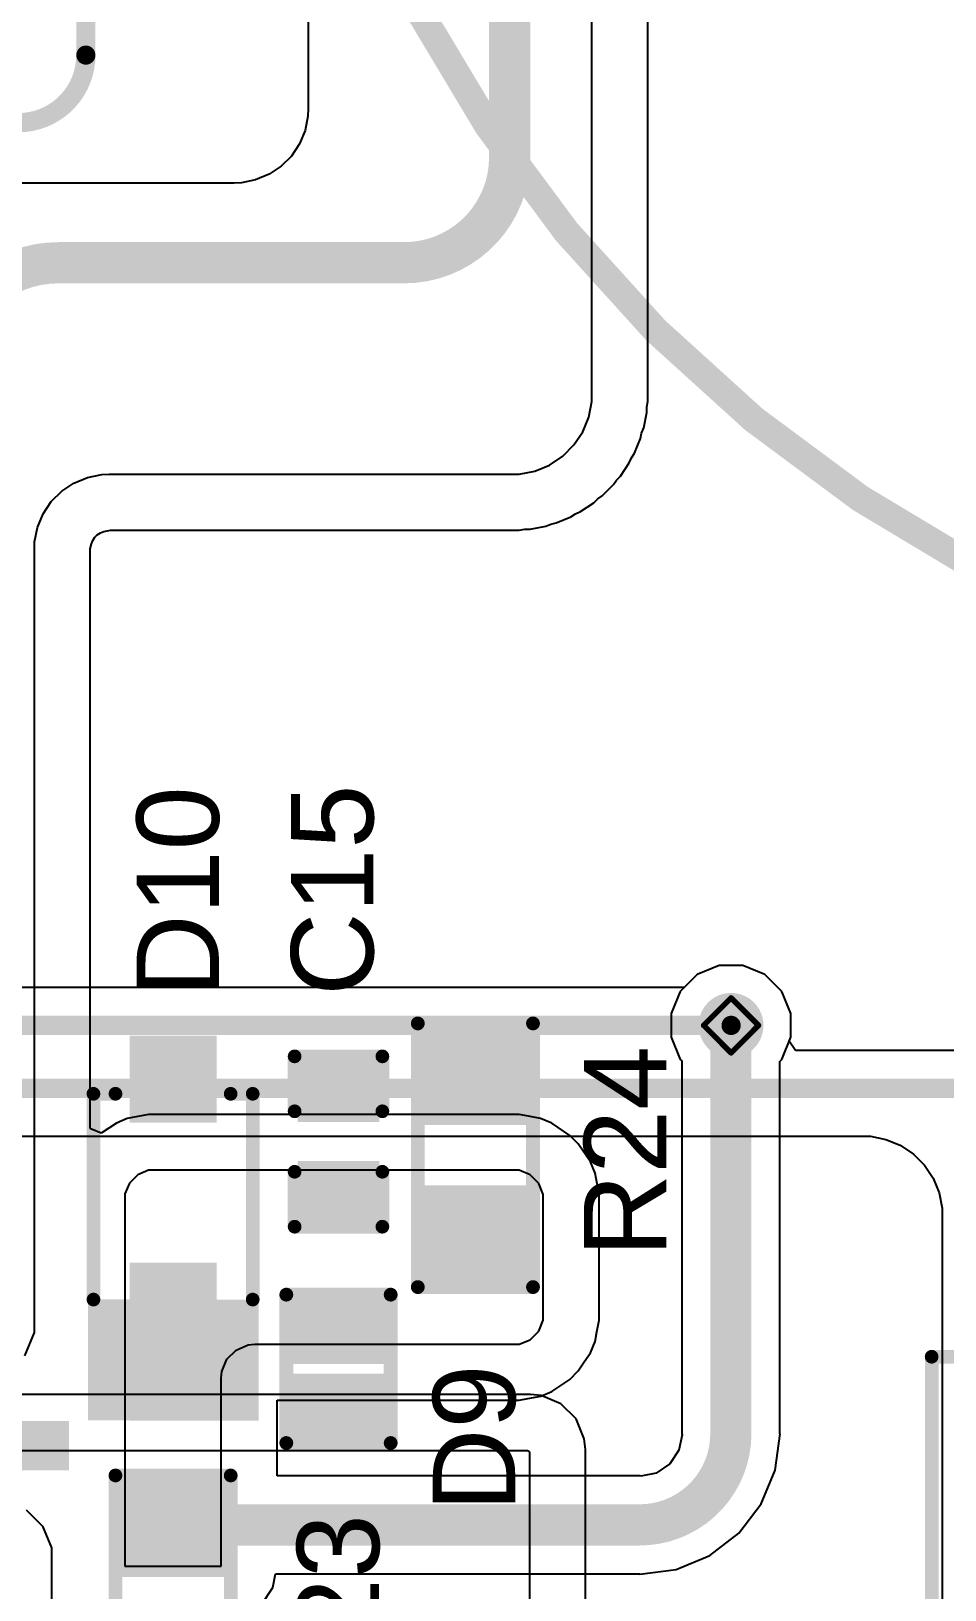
# Model space of a CAD drawing. Header units: inches. Extents: x -14 to 270, y -5 to 115.
# Drawn here: x 93.35 to 101.8, y 5.25 to 19.67 of the extents above; entities that cross this region are included whole.
import ezdxf

# ---------------------------------------------------------------- set-up
doc = ezdxf.new("R2010")
doc.units = ezdxf.units.IN
for name, color, linetype in [('Bottom Layer', 5, 'Continuous'), ('Drill Drawing', 1, 'Continuous'), ('Mechanical 13', 56, 'Continuous'), ('Top Layer', 1, 'Continuous'), ('Top Overlay', 2, 'Continuous'), ('Top Paste', 8, 'Continuous'), ('Top Solder', 216, 'Continuous'), ('Via Holes', 16, 'Continuous')]:
    doc.layers.add(name, color=color, linetype=linetype)
doc.styles.add('Arial', font='', dxfattribs={"height": 0.2})
doc.styles.get('Arial').set_extended_font_data('Arial')

# ---------------------------------------------------------------- blocks, each defined once
blk = doc.blocks.new('R___0603_64')
at = {"layer": 'Top Layer'}
for points in [[(-0.381, 0.445), (-0.381, -0.445), (-1.143, -0.445), (-1.143, 0.445)], [(1.143, 0.445), (1.143, -0.445), (0.381, -0.445), (0.381, 0.445)]]:
    blk.add_hatch(color=1, dxfattribs=at).paths.add_polyline_path(points)
at = {"layer": 'Top Paste'}
for points in [[(-0.381, 0.445), (-0.381, -0.445), (-1.143, -0.445), (-1.143, 0.445)], [(1.143, 0.445), (1.143, -0.445), (0.381, -0.445), (0.381, 0.445)]]:
    blk.add_hatch(color=8, dxfattribs=at).paths.add_polyline_path(points)
at = {"layer": 'Top Solder'}
for points in [[(-0.279, 0.546), (-0.279, -0.546), (-1.245, -0.546), (-1.245, 0.546)], [(1.245, 0.546), (1.245, -0.546), (0.279, -0.546), (0.279, 0.546)]]:
    blk.add_hatch(color=216, dxfattribs=at).paths.add_polyline_path(points)
at = {"layer": 'Top Overlay'}
for points in [[(1.219, 0.533, 0.127, 0.127, 0), (-1.219, 0.533, 0.127, 0.127, 0)], [(-1.219, -0.533, 0.127, 0.127, 0), (-1.219, 0.533, 0.127, 0.127, 0)], [(1.219, -0.533, 0.127, 0.127, 0), (1.219, 0.533, 0.127, 0.127, 0)], [(1.219, -0.533, 0.127, 0.127, 0), (-1.219, -0.533, 0.127, 0.127, 0)]]:
    blk.add_lwpolyline(points, format="xyseb", dxfattribs=at)
for points in [[(-1.251, 0.533, 0.0635, 0.0635, 1), (-1.187, 0.533, 0.0635, 0.0635, 1)], [(-1.251, 0.533, 0.0635, 0.0635, 1), (-1.187, 0.533, 0.0635, 0.0635, 1)], [(1.187, 0.533, 0.0635, 0.0635, 1), (1.251, 0.533, 0.0635, 0.0635, 1)], [(1.187, 0.533, 0.0635, 0.0635, 1), (1.251, 0.533, 0.0635, 0.0635, 1)], [(-1.251, -0.533, 0.0635, 0.0635, 1), (-1.187, -0.533, 0.0635, 0.0635, 1)], [(-1.251, -0.533, 0.0635, 0.0635, 1), (-1.187, -0.533, 0.0635, 0.0635, 1)], [(1.187, -0.533, 0.0635, 0.0635, 1), (1.251, -0.533, 0.0635, 0.0635, 1)], [(1.187, -0.533, 0.0635, 0.0635, 1), (1.251, -0.533, 0.0635, 0.0635, 1)]]:
    blk.add_lwpolyline(points, format="xyseb", close=True, dxfattribs=at)
blk = doc.blocks.new('R___0603_65')
at = {"layer": 'Top Layer'}
for points in [[(-0.381, 0.4445), (-0.381, -0.4445), (-1.143, -0.4445), (-1.143, 0.4445)], [(1.143, 0.4445), (1.143, -0.4445), (0.381, -0.4445), (0.381, 0.4445)]]:
    blk.add_hatch(color=1, dxfattribs=at).paths.add_polyline_path(points)
at = {"layer": 'Top Paste'}
for points in [[(-0.381, 0.4445), (-0.381, -0.4445), (-1.143, -0.4445), (-1.143, 0.4445)], [(1.143, 0.4445), (1.143, -0.4445), (0.381, -0.4445), (0.381, 0.4445)]]:
    blk.add_hatch(color=8, dxfattribs=at).paths.add_polyline_path(points)
at = {"layer": 'Top Solder'}
for points in [[(-0.2794, 0.5461), (-0.2794, -0.5461), (-1.2446, -0.5461), (-1.2446, 0.5461)], [(1.2446, 0.5461), (1.2446, -0.5461), (0.2794, -0.5461), (0.2794, 0.5461)]]:
    blk.add_hatch(color=216, dxfattribs=at).paths.add_polyline_path(points)
at = {"layer": 'Top Overlay'}
for points in [[(1.2192, 0.5334, 0.127, 0.127, 0), (-1.2192, 0.5334, 0.127, 0.127, 0)], [(-1.2192, -0.5334, 0.127, 0.127, 0), (-1.2192, 0.5334, 0.127, 0.127, 0)], [(1.2192, -0.5334, 0.127, 0.127, 0), (1.2192, 0.5334, 0.127, 0.127, 0)], [(1.2192, -0.5334, 0.127, 0.127, 0), (-1.2192, -0.5334, 0.127, 0.127, 0)]]:
    blk.add_lwpolyline(points, format="xyseb", dxfattribs=at)
for points in [[(-1.25095, 0.5334, 0.0635, 0.0635, 1), (-1.18745, 0.5334, 0.0635, 0.0635, 1)], [(-1.25095, 0.5334, 0.0635, 0.0635, 1), (-1.18745, 0.5334, 0.0635, 0.0635, 1)], [(1.18745, 0.5334, 0.0635, 0.0635, 1), (1.25095, 0.5334, 0.0635, 0.0635, 1)], [(1.18745, 0.5334, 0.0635, 0.0635, 1), (1.25095, 0.5334, 0.0635, 0.0635, 1)], [(-1.25095, -0.5334, 0.0635, 0.0635, 1), (-1.18745, -0.5334, 0.0635, 0.0635, 1)], [(-1.25095, -0.5334, 0.0635, 0.0635, 1), (-1.18745, -0.5334, 0.0635, 0.0635, 1)], [(1.18745, -0.5334, 0.0635, 0.0635, 1), (1.25095, -0.5334, 0.0635, 0.0635, 1)], [(1.18745, -0.5334, 0.0635, 0.0635, 1), (1.25095, -0.5334, 0.0635, 0.0635, 1)]]:
    blk.add_lwpolyline(points, format="xyseb", close=True, dxfattribs=at)
blk = doc.blocks.new('YS_SBZ9032C03R16__95')
at = {"layer": 'Top Layer'}
for points in [[(-5.5, 0.9), (-2.5, 0.9), (-2.5, -0.9), (-5.5, -0.9)], [(2.5, 0.9), (5.5, 0.9), (5.5, -0.9), (2.5, -0.9)]]:
    blk.add_hatch(color=1, dxfattribs=at).paths.add_polyline_path(points)
at = {"layer": 'Top Paste'}
for points in [[(-5.5, 0.9), (-2.5, 0.9), (-2.5, -0.9), (-5.5, -0.9)], [(2.5, 0.9), (5.5, 0.9), (5.5, -0.9), (2.5, -0.9)]]:
    blk.add_hatch(color=8, dxfattribs=at).paths.add_polyline_path(points)
at = {"layer": 'Top Solder'}
for points in [[(-5.602, 1.002), (-2.398, 1.002), (-2.398, -1.002), (-5.602, -1.002)], [(2.398, 1.002), (5.602, 1.002), (5.602, -1.002), (2.398, -1.002)]]:
    blk.add_hatch(color=216, dxfattribs=at).paths.add_polyline_path(points)
at = {"layer": 'Top Overlay'}
for points in [[(-2.51, 3.735, 0.127, 0.127, 0), (-2.51, 6.543, 0.127, 0.127, 0)], [(-2.51, 6.543, 0.127, 0.127, 0), (2.51, 6.543, 0.127, 0.127, 0)], [(2.51, 3.735, 0.127, 0.127, 0), (2.51, 6.543, 0.127, 0.127, 0)], [(-4.391, 0.984, 0.127, 0.127, -0.191928), (-2.51, 3.735, 0.127, 0.127, 0)], [(2.51, 3.735, 0.127, 0.127, -0.191928), (4.391, 0.984, 0.127, 0.127, 0)], [(-4.953, 1.075, 0.127, 0.127, 0), (-4.953, 2.091, 0.127, 0.127, 0)], [(-5.461, 1.575, 0.127, 0.127, 0), (-4.445, 1.575, 0.127, 0.127, 0)], [(5.042, 1.27, 0.127, 0.127, 0), (6.058, 1.27, 0.127, 0.127, 0)], [(4.389, -0.992, 0.127, 0.127, -0.799951), (-4.391, -0.984, 0.127, 0.127, 0)]]:
    blk.add_lwpolyline(points, format="xyseb", dxfattribs=at)
for points in [[(-2.542, 6.543, 0.0635, 0.0635, 1), (-2.479, 6.543, 0.0635, 0.0635, 1)], [(-2.542, 6.543, 0.0635, 0.0635, 1), (-2.479, 6.543, 0.0635, 0.0635, 1)], [(2.479, 6.543, 0.0635, 0.0635, 1), (2.542, 6.543, 0.0635, 0.0635, 1)], [(2.479, 6.543, 0.0635, 0.0635, 1), (2.542, 6.543, 0.0635, 0.0635, 1)], [(-2.542, 3.735, 0.0635, 0.0635, 1), (-2.479, 3.735, 0.0635, 0.0635, 1)], [(-2.542, 3.735, 0.0635, 0.0635, 1), (-2.479, 3.735, 0.0635, 0.0635, 1)], [(2.479, 3.735, 0.0635, 0.0635, 1), (2.542, 3.735, 0.0635, 0.0635, 1)], [(2.479, 3.735, 0.0635, 0.0635, 1), (2.542, 3.735, 0.0635, 0.0635, 1)], [(-4.985, 2.091, 0.0635, 0.0635, 1), (-4.921, 2.091, 0.0635, 0.0635, 1)], [(-5.493, 1.575, 0.0635, 0.0635, 1), (-5.429, 1.575, 0.0635, 0.0635, 1)], [(-4.477, 1.575, 0.0635, 0.0635, 1), (-4.413, 1.575, 0.0635, 0.0635, 1)], [(5.011, 1.27, 0.0635, 0.0635, 1), (5.074, 1.27, 0.0635, 0.0635, 1)], [(6.027, 1.27, 0.0635, 0.0635, 1), (6.09, 1.27, 0.0635, 0.0635, 1)], [(-4.985, 1.075, 0.0635, 0.0635, 1), (-4.921, 1.075, 0.0635, 0.0635, 1)], [(-4.423, 0.984, 0.0635, 0.0635, 1), (-4.359, 0.984, 0.0635, 0.0635, 1)], [(4.359, 0.984, 0.0635, 0.0635, 1), (4.423, 0.984, 0.0635, 0.0635, 1)], [(-4.423, -0.984, 0.0635, 0.0635, 1), (-4.359, -0.984, 0.0635, 0.0635, 1)], [(4.358, -0.992, 0.0635, 0.0635, 1), (4.421, -0.992, 0.0635, 0.0635, 1)]]:
    blk.add_lwpolyline(points, format="xyseb", close=True, dxfattribs=at)
blk = doc.blocks.new('SOD323F_101')
at = {"layer": 'Top Layer'}
for points in [[(-1.35, 0.3), (-0.75, 0.3), (-0.75, -0.3), (-1.35, -0.3)], [(0.75, 0.3), (1.35, 0.3), (1.35, -0.3), (0.75, -0.3)]]:
    blk.add_hatch(color=1, dxfattribs=at).paths.add_polyline_path(points)
at = {"layer": 'Top Overlay'}
for points in [[(0.988, 0.386), (2.108, 0.386), (2.108, 0.792), (0.988, 0.792)], [(1.422, -0.406), (2.108, -0.406), (2.108, 0.457), (1.422, 0.457)], [(0.985, -0.787), (2.104, -0.787), (2.104, -0.38), (0.985, -0.38)]]:
    blk.add_hatch(color=2, dxfattribs=at).paths.add_polyline_path(points)
at = {"layer": 'Top Paste'}
for points in [[(-1.35, 0.3), (-0.75, 0.3), (-0.75, -0.3), (-1.35, -0.3)], [(0.75, 0.3), (1.35, 0.3), (1.35, -0.3), (0.75, -0.3)]]:
    blk.add_hatch(color=8, dxfattribs=at).paths.add_polyline_path(points)
at = {"layer": 'Top Solder'}
for points in [[(-1.452, 0.402), (-0.648, 0.402), (-0.648, -0.402), (-1.452, -0.402)], [(0.648, 0.402), (1.452, 0.402), (1.452, -0.402), (0.648, -0.402)]]:
    blk.add_hatch(color=216, dxfattribs=at).paths.add_polyline_path(points)
at = {"layer": 'Top Overlay'}
for points in [[(0.988, 0.737, 0.127, 0.127, 0), (-0.914, 0.737, 0.127, 0.127, 0)], [(-0.914, 0.533, 0.127, 0.127, 0), (-0.914, 0.737, 0.127, 0.127, 0)], [(-0.914, -0.737, 0.127, 0.127, 0), (-0.914, -0.533, 0.127, 0.127, 0)], [(0.988, -0.737, 0.127, 0.127, 0), (-0.914, -0.737, 0.127, 0.127, 0)]]:
    blk.add_lwpolyline(points, format="xyseb", dxfattribs=at)
for points in [[(-0.946, 0.737, 0.0635, 0.0635, 1), (-0.883, 0.737, 0.0635, 0.0635, 1)], [(-0.946, 0.737, 0.0635, 0.0635, 1), (-0.883, 0.737, 0.0635, 0.0635, 1)], [(0.957, 0.737, 0.0635, 0.0635, 1), (1.02, 0.737, 0.0635, 0.0635, 1)], [(-0.946, 0.533, 0.0635, 0.0635, 1), (-0.883, 0.533, 0.0635, 0.0635, 1)], [(-0.946, -0.533, 0.0635, 0.0635, 1), (-0.883, -0.533, 0.0635, 0.0635, 1)], [(-0.946, -0.737, 0.0635, 0.0635, 1), (-0.883, -0.737, 0.0635, 0.0635, 1)], [(-0.946, -0.737, 0.0635, 0.0635, 1), (-0.883, -0.737, 0.0635, 0.0635, 1)], [(0.957, -0.737, 0.0635, 0.0635, 1), (1.02, -0.737, 0.0635, 0.0635, 1)]]:
    blk.add_lwpolyline(points, format="xyseb", close=True, dxfattribs=at)
blk = doc.blocks.new('SOD_882_B__D___________102')
at = {"layer": 'Top Layer'}
for points in [[(-0.1, -0.4), (-0.6, -0.4), (-0.6, 0.4), (-0.1, 0.4)], [(0.6, -0.4), (0.1, -0.4), (0.1, 0.4), (0.6, 0.4)]]:
    blk.add_hatch(color=1, dxfattribs=at).paths.add_polyline_path(points)
at = {"layer": 'Top Paste'}
for points in [[(-0.1, -0.4), (-0.6, -0.4), (-0.6, 0.4), (-0.1, 0.4)], [(0.6, -0.4), (0.1, -0.4), (0.1, 0.4), (0.6, 0.4)]]:
    blk.add_hatch(color=8, dxfattribs=at).paths.add_polyline_path(points)
at = {"layer": 'Top Solder'}
for points in [[(-0.045, -0.455), (-0.655, -0.455), (-0.655, 0.455), (-0.045, 0.455)], [(0.655, -0.455), (0.045, -0.455), (0.045, 0.455), (0.655, 0.455)]]:
    blk.add_hatch(color=216, dxfattribs=at).paths.add_polyline_path(points)
at = {"layer": 'Top Overlay'}
for points in [[(-0.686, 0.483, 0.127, 0.127, 0), (-0.686, -0.483, 0.127, 0.127, 0)], [(-0.686, 0.483, 0.127, 0.127, 0), (0.686, 0.483, 0.127, 0.127, 0)], [(0.686, 0.483, 0.127, 0.127, 0), (0.686, -0.483, 0.127, 0.127, 0)], [(-0.686, -0.483, 0.127, 0.127, 0), (0.686, -0.483, 0.127, 0.127, 0)]]:
    blk.add_lwpolyline(points, format="xyseb", dxfattribs=at)
for points in [[(-0.718, 0.483, 0.0635, 0.0635, 1), (-0.654, 0.483, 0.0635, 0.0635, 1)], [(-0.718, 0.483, 0.0635, 0.0635, 1), (-0.654, 0.483, 0.0635, 0.0635, 1)], [(0.654, 0.483, 0.0635, 0.0635, 1), (0.718, 0.483, 0.0635, 0.0635, 1)], [(0.654, 0.483, 0.0635, 0.0635, 1), (0.718, 0.483, 0.0635, 0.0635, 1)], [(-0.718, -0.483, 0.0635, 0.0635, 1), (-0.654, -0.483, 0.0635, 0.0635, 1)], [(-0.718, -0.483, 0.0635, 0.0635, 1), (-0.654, -0.483, 0.0635, 0.0635, 1)], [(0.654, -0.483, 0.0635, 0.0635, 1), (0.718, -0.483, 0.0635, 0.0635, 1)], [(0.654, -0.483, 0.0635, 0.0635, 1), (0.718, -0.483, 0.0635, 0.0635, 1)]]:
    blk.add_lwpolyline(points, format="xyseb", close=True, dxfattribs=at)
blk = doc.blocks.new('C___0402_111')
at = {"layer": 'Top Layer'}
for points in [[(-0.699, -0.318), (-0.699, 0.317), (-0.241, 0.317), (-0.241, -0.318)], [(0.241, -0.318), (0.241, 0.317), (0.699, 0.317), (0.699, -0.318)]]:
    blk.add_hatch(color=1, dxfattribs=at).paths.add_polyline_path(points)
at = {"layer": 'Top Paste'}
for points in [[(-0.699, -0.318), (-0.699, 0.317), (-0.241, 0.317), (-0.241, -0.318)], [(0.241, -0.318), (0.241, 0.317), (0.699, 0.317), (0.699, -0.318)]]:
    blk.add_hatch(color=8, dxfattribs=at).paths.add_polyline_path(points)
at = {"layer": 'Top Solder'}
for points in [[(-0.759, -0.377), (-0.759, 0.377), (-0.181, 0.377), (-0.181, -0.377)], [(0.181, -0.377), (0.181, 0.377), (0.758, 0.377), (0.758, -0.377)]]:
    blk.add_hatch(color=216, dxfattribs=at).paths.add_polyline_path(points)
at = {"layer": 'Top Overlay'}
for points in [[(-0.787, -0.406, 0.127, 0.127, 0), (-0.787, 0.406, 0.127, 0.127, 0)], [(-0.787, 0.406, 0.127, 0.127, 0), (-0.279, 0.406, 0.127, 0.127, 0)], [(0.787, 0.406, 0.127, 0.127, 0), (0.279, 0.406, 0.127, 0.127, 0)], [(0.787, -0.406, 0.127, 0.127, 0), (0.787, 0.406, 0.127, 0.127, 0)], [(-0.279, -0.406, 0.127, 0.127, 0), (-0.787, -0.406, 0.127, 0.127, 0)], [(0.279, -0.406, 0.127, 0.127, 0), (0.787, -0.406, 0.127, 0.127, 0)]]:
    blk.add_lwpolyline(points, format="xyseb", dxfattribs=at)
for points in [[(-0.819, 0.406, 0.0635, 0.0635, 1), (-0.756, 0.406, 0.0635, 0.0635, 1)], [(-0.819, 0.406, 0.0635, 0.0635, 1), (-0.756, 0.406, 0.0635, 0.0635, 1)], [(-0.311, 0.406, 0.0635, 0.0635, 1), (-0.248, 0.406, 0.0635, 0.0635, 1)], [(0.248, 0.406, 0.0635, 0.0635, 1), (0.311, 0.406, 0.0635, 0.0635, 1)], [(0.756, 0.406, 0.0635, 0.0635, 1), (0.819, 0.406, 0.0635, 0.0635, 1)], [(0.756, 0.406, 0.0635, 0.0635, 1), (0.819, 0.406, 0.0635, 0.0635, 1)], [(-0.819, -0.406, 0.0635, 0.0635, 1), (-0.756, -0.406, 0.0635, 0.0635, 1)], [(-0.819, -0.406, 0.0635, 0.0635, 1), (-0.756, -0.406, 0.0635, 0.0635, 1)], [(-0.311, -0.406, 0.0635, 0.0635, 1), (-0.248, -0.406, 0.0635, 0.0635, 1)], [(0.248, -0.406, 0.0635, 0.0635, 1), (0.311, -0.406, 0.0635, 0.0635, 1)], [(0.756, -0.406, 0.0635, 0.0635, 1), (0.819, -0.406, 0.0635, 0.0635, 1)], [(0.756, -0.406, 0.0635, 0.0635, 1), (0.819, -0.406, 0.0635, 0.0635, 1)]]:
    blk.add_lwpolyline(points, format="xyseb", close=True, dxfattribs=at)

msp = doc.modelspace()

# ---------------------------------------------------------------- hatches: boundary and pattern name
at = {"layer": 'Bottom Layer'}
h = msp.add_hatch(color=5, dxfattribs=at)
edge = h.paths.add_edge_path()
edge.add_arc((99.824, 10.474), 0.3, 0, 360)
at = {"layer": 'Top Layer'}
h = msp.add_hatch(color=1, dxfattribs=at)
edge = h.paths.add_edge_path()
edge.add_arc((99.824, 10.474), 0.3, 0, 360)
msp.add_hatch(color=1, dxfattribs=at).paths.add_polyline_path([(87.515, 6.359), (93.697, 6.359), (93.697, 6.816), (87.515, 6.816)])
at = {"layer": 'Via Holes'}
h = msp.add_hatch(color=7, dxfattribs=at)
edge = h.paths.add_edge_path()
edge.add_arc((99.824, 10.474), 0.15, 0, 360)

# ---------------------------------------------------------------- linework, layer by layer
at = {"layer": 'Bottom Layer'}
for p, q in [((99.714, 11.028), (99.51, 10.943)), ((99.934, 11.028), (99.714, 11.028)), ((100.138, 10.943), (99.934, 11.028)), ((99.39, 10.823), (91.298, 10.823)), ((99.51, 10.943), (99.39, 10.823)), ((100.294, 10.788), (100.138, 10.943)), ((100.378, 10.584), (100.294, 10.788)), ((100.378, 10.364), (100.378, 10.584)), ((100.363, 10.327), (100.378, 10.364)), ((100.419, 10.242), (100.363, 10.327)), ((112.649, 10.242), (100.419, 10.242)), ((90.777, 9.449), (101.041, 9.449)), ((101.041, 9.449), (101.114, 9.449)), ((101.114, 9.449), (101.256, 9.42)), ((101.256, 9.42), (101.39, 9.365)), ((101.39, 9.365), (101.511, 9.284)), ((101.511, 9.284), (101.613, 9.182)), ((101.613, 9.182), (101.694, 9.061)), ((101.694, 9.061), (101.749, 8.927)), ((101.749, 8.927), (101.778, 8.785)), ((101.778, 8.785), (101.778, 8.712)), ((101.778, 8.712), (101.778, 8.712)), ((101.778, 8.712), (101.778, 2.423)), ((97.968, 7.061), (90.754, 7.061)), ((98.067, 7.051), (97.968, 7.061)), ((97.968, 7.061), (97.968, 7.061)), ((98.25, 6.976), (98.067, 7.051)), ((98.39, 6.835), (98.25, 6.976)), ((98.466, 6.652), (98.39, 6.835)), ((98.476, 6.553), (98.466, 6.652)), ((90.754, 6.543), (97.94, 6.543)), ((97.94, 6.543), (97.953, 6.538)), ((97.953, 6.538), (97.958, 6.526)), ((97.958, 6.526), (97.958, 2.441)), ((98.476, 2.515), (98.476, 6.553))]:
    msp.add_line(p, q, dxfattribs=at)
for points in [[(91.298, 10.474, 0.178, 0.178, 0), (99.824, 10.474, 0.178, 0.178, 0)], [(90.887, 9.893, 0.178, 0.178, 0), (112.649, 9.893, 0.178, 0.178, 0)]]:
    msp.add_lwpolyline(points, format="xyseb", dxfattribs=at)
msp.add_lwpolyline([(99.78, 10.474, 0.0889, 0.0889, 1), (99.869, 10.474, 0.0889, 0.0889, 1)], format="xyseb", close=True, dxfattribs=at)
at = {"layer": 'Drill Drawing'}
for points in [[(99.57, 10.474, 0.0508, 0.0508, 0), (99.824, 10.728, 0.0508, 0.0508, 0)], [(99.824, 10.728, 0.0508, 0.0508, 0), (100.078, 10.474, 0.0508, 0.0508, 0)], [(99.57, 10.474, 0.0508, 0.0508, 0), (99.824, 10.22, 0.0508, 0.0508, 0)], [(99.824, 10.22, 0.0508, 0.0508, 0), (100.078, 10.474, 0.0508, 0.0508, 0)]]:
    msp.add_lwpolyline(points, format="xyseb", dxfattribs=at)
for points in [[(99.811, 10.728, 0.0254, 0.0254, 1), (99.837, 10.728, 0.0254, 0.0254, 1)], [(99.811, 10.728, 0.0254, 0.0254, 1), (99.837, 10.728, 0.0254, 0.0254, 1)], [(99.557, 10.474, 0.0254, 0.0254, 1), (99.583, 10.474, 0.0254, 0.0254, 1)], [(99.557, 10.474, 0.0254, 0.0254, 1), (99.583, 10.474, 0.0254, 0.0254, 1)], [(100.065, 10.474, 0.0254, 0.0254, 1), (100.091, 10.474, 0.0254, 0.0254, 1)], [(100.065, 10.474, 0.0254, 0.0254, 1), (100.091, 10.474, 0.0254, 0.0254, 1)], [(99.811, 10.22, 0.0254, 0.0254, 1), (99.837, 10.22, 0.0254, 0.0254, 1)], [(99.811, 10.22, 0.0254, 0.0254, 1), (99.837, 10.22, 0.0254, 0.0254, 1)]]:
    msp.add_lwpolyline(points, format="xyseb", close=True, dxfattribs=at)
at = {"layer": 'Mechanical 13'}
msp.add_lwpolyline([(120.465, 25.74, 0.254, 0.254, 1), (95.465, 25.74, 0.254, 0.254, 1)], format="xyseb", close=True, dxfattribs=at)
at = {"layer": 'Top Layer'}
for p, q in [((95.91, 30.029), (95.91, 18.948)), ((98.537, 16.317), (98.537, 30.038)), ((99.055, 16.317), (99.055, 21.012)), ((95.907, 18.881), (95.881, 18.749)), ((95.91, 18.948), (95.907, 18.881)), ((95.881, 18.749), (95.829, 18.625)), ((95.829, 18.625), (95.755, 18.513)), ((95.755, 18.513), (95.66, 18.418)), ((95.548, 18.344), (95.424, 18.292)), ((95.66, 18.418), (95.548, 18.344)), ((95.225, 18.263), (91.618, 18.263)), ((95.292, 18.266), (95.225, 18.263)), ((95.225, 18.263), (95.225, 18.263)), ((95.424, 18.292), (95.292, 18.266)), ((98.537, 16.243), (98.537, 16.317)), ((98.537, 16.317), (98.537, 16.317)), ((99.055, 16.243), (99.055, 16.317)), ((99.055, 16.317), (99.055, 16.317)), ((98.508, 16.099), (98.537, 16.243)), ((99.016, 15.998), (99.045, 16.142)), ((99.045, 16.193), (99.055, 16.243)), ((99.045, 16.142), (99.045, 16.193)), ((98.452, 15.963), (98.508, 16.099)), ((98.37, 15.841), (98.452, 15.963)), ((98.93, 15.765), (98.986, 15.901)), ((98.986, 15.901), (98.996, 15.951)), ((98.996, 15.951), (99.016, 15.998)), ((98.144, 15.655), (98.266, 15.737)), ((98.266, 15.737), (98.37, 15.841)), ((98.882, 15.675), (98.902, 15.723)), ((98.902, 15.723), (98.93, 15.765)), ((93.868, 15.54), (94.001, 15.567)), ((94.001, 15.567), (94.069, 15.57)), ((94.069, 15.57), (94.069, 15.57)), ((94.069, 15.57), (97.79, 15.57)), ((97.79, 15.57), (97.864, 15.57)), ((97.864, 15.57), (98.008, 15.599)), ((98.008, 15.599), (98.144, 15.655)), ((98.801, 15.553), (98.882, 15.675)), ((93.629, 15.413), (93.742, 15.488)), ((93.742, 15.488), (93.868, 15.54)), ((98.632, 15.371), (98.736, 15.475)), ((98.736, 15.475), (98.765, 15.517)), ((98.765, 15.517), (98.801, 15.553)), ((93.458, 15.204), (93.533, 15.317)), ((93.533, 15.317), (93.629, 15.413)), ((98.431, 15.225), (98.554, 15.306)), ((98.554, 15.306), (98.59, 15.342)), ((98.59, 15.342), (98.632, 15.371)), ((93.406, 15.078), (93.458, 15.204)), ((98.206, 15.12), (98.342, 15.177)), ((98.342, 15.177), (98.384, 15.205)), ((98.384, 15.205), (98.431, 15.225)), ((93.379, 14.945), (93.406, 15.078)), ((93.935, 14.987), (93.959, 15.01)), ((93.959, 15.01), (93.988, 15.029)), ((93.988, 15.029), (94.019, 15.042)), ((94.019, 15.042), (94.065, 15.051)), ((94.065, 15.051), (94.082, 15.052)), ((94.082, 15.052), (97.79, 15.052)), ((97.79, 15.052), (97.864, 15.052)), ((97.864, 15.052), (97.914, 15.062)), ((97.914, 15.062), (97.965, 15.062)), ((97.965, 15.062), (98.109, 15.091)), ((98.109, 15.091), (98.156, 15.11)), ((98.156, 15.11), (98.206, 15.12)), ((93.376, 14.877), (93.379, 14.945)), ((93.376, 7.748), (93.376, 14.877)), ((93.894, 14.881), (93.904, 14.927)), ((93.894, 14.864), (93.894, 14.881)), ((93.894, 9.522), (93.894, 14.864)), ((93.904, 14.927), (93.917, 14.958)), ((93.917, 14.958), (93.935, 14.987)), ((99.714, 11.028), (99.51, 10.943)), ((99.934, 11.028), (99.714, 11.028)), ((100.138, 10.943), (99.934, 11.028)), ((99.51, 10.943), (99.354, 10.788)), ((100.294, 10.788), (100.138, 10.943)), ((99.354, 10.788), (99.27, 10.584)), ((100.378, 10.584), (100.294, 10.788)), ((99.27, 10.584), (99.27, 10.364)), ((100.378, 10.364), (100.378, 10.584)), ((99.27, 10.364), (99.354, 10.16)), ((100.294, 10.16), (100.378, 10.364)), ((99.354, 10.16), (99.369, 10.146)), ((99.369, 10.146), (99.369, 6.698)), ((100.275, 10.141), (100.294, 10.16)), ((100.275, 6.698), (100.275, 10.141)), ((93.904, 9.513), (93.894, 9.522)), ((93.995, 9.477), (93.904, 9.513)), ((94.135, 9.571), (93.995, 9.477)), ((94.236, 9.612), (94.135, 9.571)), ((94.135, 9.571), (94.135, 9.571)), ((94.135, 9.571), (94.135, 9.571)), ((94.335, 9.632), (94.236, 9.612)), ((94.236, 9.612), (94.236, 9.612)), ((94.236, 9.612), (94.236, 9.612)), ((94.434, 9.651), (94.335, 9.632)), ((94.488, 9.651), (94.434, 9.651)), ((94.434, 9.651), (94.434, 9.651)), ((94.434, 9.651), (94.434, 9.651)), ((97.807, 9.651), (94.488, 9.651)), ((97.863, 9.651), (97.807, 9.651)), ((97.807, 9.651), (97.807, 9.651)), ((97.95, 9.634), (97.863, 9.651)), ((97.863, 9.651), (97.863, 9.651)), ((97.863, 9.651), (97.863, 9.651)), ((98.061, 9.612), (97.95, 9.634)), ((98.164, 9.57), (98.061, 9.612)), ((98.061, 9.612), (98.061, 9.612)), ((98.061, 9.612), (98.061, 9.612)), ((98.332, 9.457), (98.164, 9.57)), ((98.41, 9.379), (98.332, 9.457)), ((98.332, 9.457), (98.332, 9.457)), ((98.522, 9.211), (98.41, 9.379)), ((94.333, 9.092), (94.257, 9.015)), ((94.434, 9.134), (94.333, 9.092)), ((94.488, 9.134), (94.434, 9.134)), ((97.807, 9.134), (94.488, 9.134)), ((97.863, 9.134), (97.807, 9.134)), ((97.807, 9.134), (97.807, 9.134)), ((97.965, 9.091), (97.863, 9.134)), ((98.044, 9.013), (97.965, 9.091)), ((98.565, 9.108), (98.522, 9.211)), ((98.522, 9.211), (98.522, 9.211)), ((98.585, 9.009), (98.565, 9.108)), ((98.565, 9.108), (98.565, 9.108)), ((98.565, 9.108), (98.565, 9.108)), ((94.257, 9.015), (94.215, 8.915)), ((98.086, 8.91), (98.044, 9.013)), ((98.604, 8.91), (98.585, 9.009)), ((94.215, 8.915), (94.215, 8.861)), ((94.215, 8.861), (94.215, 8.861)), ((94.215, 8.861), (94.215, 5.474)), ((98.086, 8.855), (98.086, 8.91)), ((98.086, 7.803), (98.086, 8.855)), ((98.604, 8.855), (98.604, 8.91)), ((98.604, 8.91), (98.604, 8.91)), ((98.604, 8.91), (98.604, 8.91)), ((98.604, 7.803), (98.604, 8.855)), ((98.086, 7.748), (98.086, 7.803)), ((98.086, 7.803), (98.086, 7.803)), ((98.604, 7.748), (98.604, 7.803)), ((98.604, 7.803), (98.604, 7.803)), ((93.376, 7.633), (93.376, 7.748)), ((93.376, 7.748), (93.376, 7.748)), ((97.966, 7.567), (98.044, 7.646)), ((98.044, 7.646), (98.086, 7.748)), ((98.565, 7.55), (98.583, 7.64)), ((98.583, 7.64), (98.604, 7.748)), ((98.604, 7.748), (98.604, 7.748)), ((98.604, 7.748), (98.604, 7.748)), ((93.287, 7.419), (93.376, 7.633)), ((95.243, 7.472), (95.355, 7.519)), ((95.355, 7.519), (95.416, 7.525)), ((95.416, 7.525), (96.522, 7.525)), ((95.416, 7.525), (95.416, 7.525)), ((96.522, 7.525), (97.808, 7.525)), ((97.808, 7.525), (97.863, 7.525)), ((97.863, 7.525), (97.966, 7.567)), ((98.523, 7.447), (98.565, 7.55)), ((98.565, 7.55), (98.565, 7.55)), ((98.565, 7.55), (98.565, 7.55)), ((95.11, 7.274), (95.157, 7.386)), ((95.157, 7.386), (95.243, 7.472)), ((98.41, 7.279), (98.466, 7.363)), ((98.466, 7.363), (98.523, 7.447)), ((95.104, 7.213), (95.11, 7.274)), ((95.104, 5.474), (95.104, 7.213)), ((98.332, 7.201), (98.41, 7.279)), ((98.062, 7.046), (98.164, 7.089)), ((98.164, 7.089), (98.332, 7.201)), ((98.164, 7.089), (98.164, 7.089)), ((95.622, 6.308), (95.622, 7.007)), ((95.622, 7.007), (96.522, 7.007)), ((96.522, 7.007), (97.808, 7.007)), ((97.808, 7.007), (97.863, 7.007)), ((97.863, 7.007), (97.942, 7.023)), ((97.863, 7.007), (97.863, 7.007)), ((97.863, 7.007), (97.863, 7.007)), ((97.942, 7.023), (98.062, 7.046)), ((98.062, 7.046), (98.062, 7.046)), ((98.062, 7.046), (98.062, 7.046)), ((99.371, 6.689), (99.342, 6.547)), ((99.369, 6.698), (99.371, 6.689)), ((100.233, 6.362), (100.278, 6.698)), ((100.278, 6.698), (100.275, 6.698)), ((99.342, 6.547), (99.257, 6.42)), ((99.257, 6.42), (99.13, 6.334)), ((100.104, 6.049), (100.233, 6.362)), ((98.979, 6.308), (95.622, 6.308)), ((98.988, 6.306), (98.979, 6.308)), ((99.13, 6.334), (98.988, 6.306)), ((93.299, 5.995), (93.452, 5.842)), ((99.897, 5.78), (100.104, 6.049)), ((93.452, 5.842), (93.535, 5.643)), ((99.628, 5.573), (99.897, 5.78)), ((93.535, 5.643), (93.535, 5.535)), ((93.535, 5.535), (93.535, 5.535)), ((93.535, 5.535), (93.535, 1.9)), ((99.315, 5.444), (99.628, 5.573)), ((94.215, 5.474), (95.104, 5.474)), ((95.583, 5.276), (95.608, 5.402)), ((95.608, 5.402), (98.979, 5.402)), ((98.979, 5.399), (99.315, 5.444)), ((98.979, 5.402), (98.979, 5.399)), ((95.474, 5.113), (95.583, 5.276))]:
    msp.add_line(p, q, dxfattribs=at)
for points in [[(93.853, 19.446, 0.178, 0.178, 0), (93.853, 27.61, 0.178, 0.178, 0)], [(97.775, 18.501, 0.381, 0.381, 0), (97.775, 23.24, 0.381, 0.381, 0)], [(93.853, 19.446, 0.178, 0.178, -0.414214), (93.228, 18.821, 0.178, 0.178, 0)], [(97.775, 18.501, 0.381, 0.381, -0.414214), (96.8, 17.526, 0.381, 0.381, 0)], [(92.557, 16.484, 0.381, 0.381, -0.414214), (93.599, 17.526, 0.381, 0.381, 0)], [(93.599, 17.526, 0.381, 0.381, 0), (96.8, 17.526, 0.381, 0.381, 0)], [(99.822, 6.698, 0.381, 0.381, 0), (99.822, 10.472, 0.381, 0.381, 0)], [(99.822, 6.698, 0.381, 0.381, -0.414214), (98.979, 5.855, 0.381, 0.381, 0)], [(94.66, 5.855, 0.381, 0.381, 0), (98.979, 5.855, 0.381, 0.381, 0)]]:
    msp.add_lwpolyline(points, format="xyseb", dxfattribs=at)
for points in [[(93.809, 19.446, 0.0889, 0.0889, 1), (93.897, 19.446, 0.0889, 0.0889, 1)], [(93.809, 19.446, 0.0889, 0.0889, 1), (93.897, 19.446, 0.0889, 0.0889, 1)], [(97.679, 18.501, 0.191, 0.191, 1), (97.87, 18.501, 0.191, 0.191, 1)], [(97.679, 18.501, 0.191, 0.191, 1), (97.87, 18.501, 0.191, 0.191, 1)], [(93.504, 17.526, 0.191, 0.191, 1), (93.694, 17.526, 0.191, 0.191, 1)], [(93.504, 17.526, 0.191, 0.191, 1), (93.694, 17.526, 0.191, 0.191, 1)], [(96.705, 17.526, 0.191, 0.191, 1), (96.895, 17.526, 0.191, 0.191, 1)], [(96.705, 17.526, 0.191, 0.191, 1), (96.895, 17.526, 0.191, 0.191, 1)], [(99.727, 10.472, 0.191, 0.191, 1), (99.917, 10.472, 0.191, 0.191, 1)], [(99.727, 6.698, 0.191, 0.191, 1), (99.917, 6.698, 0.191, 0.191, 1)], [(99.727, 6.698, 0.191, 0.191, 1), (99.917, 6.698, 0.191, 0.191, 1)], [(94.564, 5.855, 0.191, 0.191, 1), (94.755, 5.855, 0.191, 0.191, 1)], [(98.884, 5.855, 0.191, 0.191, 1), (99.074, 5.855, 0.191, 0.191, 1)], [(98.884, 5.855, 0.191, 0.191, 1), (99.074, 5.855, 0.191, 0.191, 1)]]:
    msp.add_lwpolyline(points, format="xyseb", close=True, dxfattribs=at)

# ---------------------------------------------------------------- block references
for name, p, rotation in [('R___0603_64', (97.458, 9.273), 270), ('SOD323F_101', (94.66, 8.927), 270), ('C___0402_111', (96.191, 9.4), 270), ('SOD_882_B__D___________102', (96.191, 7.298), 90), ('R___0603_65', (94.66, 5.093), 270)]:
    msp.add_blockref(name, p, dxfattribs=dict(rotation=rotation))
msp.add_blockref('YS_SBZ9032C03R16__95', (104.191, 0.867))

# ---------------------------------------------------------------- texts
at = {"layer": 'Top Overlay', "style": 'Arial'}
for s, p in [('D10', (95.084, 10.732)), ('C15', (96.514, 10.748)), ('R24', (99.224, 8.332)), ('D9', (97.826, 5.977)), ('R23', (96.567, 4.001))]:
    msp.add_text(s, height=0.762, rotation=90, dxfattribs=at).set_placement(p)

doc.saveas('drawing.dxf')
